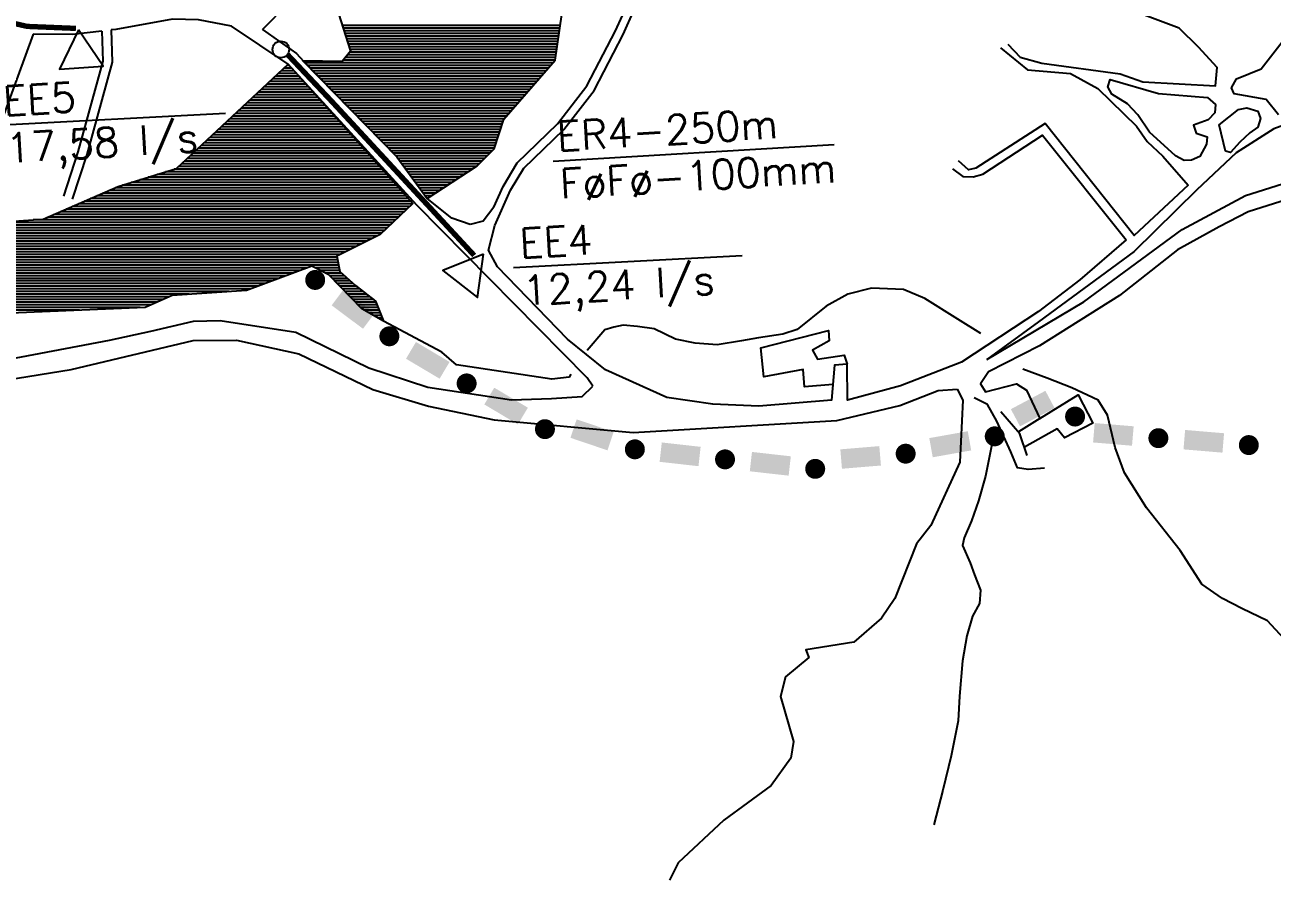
# Model space of a CAD drawing. Extents: x 682046 to 690153, y 7551609 to 7556947.
# Drawn here: x 687731 to 688903, y 7551717 to 7552521 of the extents above; entities that cross this region are included whole.
import ezdxf

# ---------------------------------------------------------------- set-up
doc = ezdxf.new("R2010")
doc.units = 0
doc.header["$LTSCALE"] = 80
doc.header["$MEASUREMENT"] = 0
doc.linetypes.add('HIDDEN', pattern=[0.375, 0.25, -0.125])
for name, color, linetype in [('ESTACAO', 5, 'CONTINUOUS'), ('HATCH', 150, 'CONTINUOUS'), ('LIMITE-BACIA', 3, 'CONTINUOUS'), ('LIMITE-PROJETO', 1, 'CONTINUOUS'), ('RIO', 4, 'CONTINUOUS'), ('RODOVIA', 1, 'CONTINUOUS'), ('RUA', 7, 'CONTINUOUS'), ('TEXTO', 5, 'CONTINUOUS'), ('TEXTO2', 5, 'CONTINUOUS')]:
    doc.layers.add(name, color=color, linetype=linetype)
doc.styles.get("Standard").update_dxf_attribs({"font": 'ROMANSBR.SHX'})

# ---------------------------------------------------------------- blocks, each defined once
blk = doc.blocks.new('*X10')
at = {"layer": 'HATCH', "color": 0}
for p, q in [((687980.010863, 7552482.5), (687977.496963, 7552482.5)), ((687988.963026, 7552472.5), (687966.791033, 7552472.5)), ((687986.724985, 7552475), (687969.467516, 7552475)), ((687984.486945, 7552477.5), (687972.143998, 7552477.5)), ((687982.248904, 7552480), (687974.820481, 7552480)), ((688000.153229, 7552460), (687953.408621, 7552460)), ((687997.915188, 7552462.5), (687956.085103, 7552462.5)), ((687995.677147, 7552465), (687958.761586, 7552465)), ((687993.439107, 7552467.5), (687961.438068, 7552467.5)), ((687991.201066, 7552470), (687964.114551, 7552470)), ((688011.343431, 7552447.5), (687940.026208, 7552447.5)), ((688009.105391, 7552450), (687942.702691, 7552450)), ((688006.86735, 7552452.5), (687945.379173, 7552452.5)), ((688004.62931, 7552455), (687948.055656, 7552455)), ((688002.391269, 7552457.5), (687950.732138, 7552457.5)), ((688022.533634, 7552435), (687926.643795, 7552435)), ((688020.295594, 7552437.5), (687929.320278, 7552437.5)), ((688018.057553, 7552440), (687931.99676, 7552440)), ((688015.819513, 7552442.5), (687934.673243, 7552442.5)), ((688013.581472, 7552445), (687937.349726, 7552445)), ((688031.485797, 7552425), (687915.937865, 7552425)), ((688029.247756, 7552427.5), (687918.614348, 7552427.5)), ((688027.009716, 7552430), (687921.29083, 7552430)), ((688024.771675, 7552432.5), (687923.967313, 7552432.5)), ((688042.676, 7552412.5), (687902.555453, 7552412.5)), ((688040.437959, 7552415), (687905.231935, 7552415)), ((688038.199918, 7552417.5), (687907.908418, 7552417.5)), ((688035.961878, 7552420), (687910.5849, 7552420)), ((688033.723837, 7552422.5), (687913.261383, 7552422.5)), ((688053.866202, 7552400), (687889.17304, 7552400)), ((688051.628162, 7552402.5), (687891.849523, 7552402.5)), ((688049.390121, 7552405), (687894.526005, 7552405)), ((688047.152081, 7552407.5), (687897.202488, 7552407.5)), ((688044.91404, 7552410), (687899.87897, 7552410)), ((688062.818365, 7552390), (687878.46711, 7552390)), ((688060.580324, 7552392.5), (687881.143593, 7552392.5)), ((688058.342284, 7552395), (687883.820075, 7552395)), ((688056.104243, 7552397.5), (687886.496558, 7552397.5)), ((688074.008568, 7552377.5), (687847.32083, 7552377.5)), ((688071.770527, 7552380), (687855.386193, 7552380)), ((688069.532486, 7552382.5), (687863.451556, 7552382.5)), ((688067.294446, 7552385), (687871.516918, 7552385)), ((688065.056405, 7552387.5), (687875.790627, 7552387.5)), ((688085.19877, 7552365), (687810.391375, 7552365)), ((688082.96073, 7552367.5), (687816.145633, 7552367.5)), ((688080.722689, 7552370), (687823.124741, 7552370)), ((688078.484649, 7552372.5), (687831.190104, 7552372.5)), ((688076.246608, 7552375), (687839.255467, 7552375)), ((688094.150933, 7552355), (687787.374344, 7552355)), ((688091.912892, 7552357.5), (687793.128602, 7552357.5)), ((688089.674852, 7552360), (687798.882859, 7552360)), ((688087.436811, 7552362.5), (687804.637117, 7552362.5)), ((688084.959439, 7552342.5), (687758.603054, 7552342.5)), ((688087.586187, 7552345), (687764.357312, 7552345)), ((688090.212935, 7552347.5), (687770.11157, 7552347.5)), ((688092.839683, 7552350), (687775.865828, 7552350)), ((688095.466431, 7552352.5), (687781.620086, 7552352.5)), ((688077.079196, 7552335), (687506.518707, 7552335)), ((688074.452448, 7552332.5), (687508.325195, 7552332.5)), ((688071.8257, 7552330), (687510.131684, 7552330)), ((688079.705944, 7552337.5), (687739.08272, 7552337.5)), ((688082.332691, 7552340), (687752.848796, 7552340)), ((688069.198952, 7552327.5), (687389.064171, 7552327.5)), ((688066.572205, 7552325), (687391.030828, 7552325)), ((688062.709871, 7552322.5), (687392.997485, 7552322.5)), ((688057.706542, 7552320), (687394.964142, 7552320)), ((688052.703212, 7552317.5), (687396.930799, 7552317.5)), ((688047.699882, 7552315), (687398.897456, 7552315)), ((688042.696552, 7552312.5), (687400.864113, 7552312.5)), ((688037.693223, 7552310), (687403.464039, 7552310)), ((688032.689893, 7552307.5), (687407.017662, 7552307.5)), ((688027.686563, 7552305), (687410.571285, 7552305)), ((688024.615475, 7552302.5), (687414.124908, 7552302.5)), ((688025.115807, 7552300), (687417.678531, 7552300)), ((688025.616139, 7552297.5), (687421.232153, 7552297.5)), ((688026.116471, 7552295), (687424.785776, 7552295)), ((687996.922561, 7552292.5), (687428.339399, 7552292.5)), ((687990.217606, 7552290), (687431.893022, 7552290)), ((687983.51265, 7552287.5), (687435.446645, 7552287.5)), ((687976.807694, 7552285), (687439.000267, 7552285)), ((688026.616803, 7552292.5), (688003.702237, 7552292.5)), ((688027.117135, 7552290), (688008.580415, 7552290)), ((688028.794067, 7552287.5), (688013.458594, 7552287.5)), ((688031.573695, 7552285), (688017.640337, 7552285)), ((687970.102738, 7552282.5), (687442.55389, 7552282.5)), ((687963.397783, 7552280), (687446.107513, 7552280)), ((687956.692827, 7552277.5), (687449.661136, 7552277.5)), ((687949.987871, 7552275), (687453.214759, 7552275)), ((687943.282915, 7552272.5), (687456.768381, 7552272.5)), ((688034.353324, 7552282.5), (688020.09276, 7552282.5)), ((688037.132953, 7552280), (688022.545184, 7552280)), ((688039.912581, 7552277.5), (688024.997608, 7552277.5)), ((688042.81735, 7552275), (688027.450031, 7552275)), ((688046.069516, 7552272.5), (688029.902455, 7552272.5)), ((687923.156998, 7552270), (687460.322004, 7552270)), ((687885.805924, 7552267.5), (687463.875627, 7552267.5)), ((687866.609498, 7552265), (687467.42925, 7552265)), ((687860.944545, 7552262.5), (687470.982873, 7552262.5)), ((687855.279592, 7552260), (687474.536495, 7552260)), ((688049.321681, 7552270), (688032.354878, 7552270)), ((688052.573846, 7552267.5), (688034.807302, 7552267.5)), ((688055.826012, 7552265), (688037.259726, 7552265)), ((688059.078177, 7552262.5), (688039.712149, 7552262.5)), ((688061.345735, 7552260), (688042.164573, 7552260)), ((687849.614639, 7552257.5), (687478.090118, 7552257.5)), ((687839.59495, 7552255), (687481.643741, 7552255)), ((687782.521334, 7552252.5), (687485.197364, 7552252.5)), ((688062.307914, 7552257.5), (688044.616996, 7552257.5)), ((688063.270092, 7552255), (688047.06942, 7552255)), ((688064.23227, 7552252.5), (688050.582324, 7552252.5)), ((688065.194448, 7552250), (688054.829396, 7552250)), ((688066.156627, 7552247.5), (688059.076468, 7552247.5)), ((688067.118805, 7552245), (688063.32354, 7552245)), ((688068.080983, 7552242.5), (688067.570613, 7552242.5))]:
    blk.add_line(p, q, dxfattribs=at)
blk = doc.blocks.new('*X11')
at = {"layer": 'HATCH', "color": 0}
for p, q in [((688234.376761, 7552520), (688029.739695, 7552520)), ((688234.010905, 7552517.5), (688030.523833, 7552517.5)), ((688233.645049, 7552515), (688031.30797, 7552515)), ((688233.279193, 7552512.5), (688032.092108, 7552512.5)), ((688232.913337, 7552510), (688032.876246, 7552510)), ((688232.54748, 7552507.5), (688033.660383, 7552507.5)), ((688232.181624, 7552505), (688034.444521, 7552505)), ((688231.815768, 7552502.5), (688035.228659, 7552502.5)), ((688231.449912, 7552500), (688036.012797, 7552500)), ((688230.7182, 7552495), (688036.381887, 7552495)), ((688231.084056, 7552497.5), (688036.796934, 7552497.5)), ((688227.388793, 7552485), (687994.5435, 7552485)), ((688225.20246, 7552482.5), (687996.986787, 7552482.5)), ((688229.575125, 7552487.5), (688030.297735, 7552487.5)), ((688229.986488, 7552490), (688032.325785, 7552490)), ((688230.352344, 7552492.5), (688034.353836, 7552492.5)), ((688223.016128, 7552480), (687999.430074, 7552480)), ((688220.829796, 7552477.5), (688001.873361, 7552477.5)), ((688218.643464, 7552475), (688004.316648, 7552475)), ((688216.457132, 7552472.5), (688006.759935, 7552472.5)), ((688214.2708, 7552470), (688009.203222, 7552470)), ((688212.084467, 7552467.5), (688011.64651, 7552467.5)), ((688209.898135, 7552465), (688014.089797, 7552465)), ((688207.711803, 7552462.5), (688016.533084, 7552462.5)), ((688205.525471, 7552460), (688018.976371, 7552460)), ((688203.339139, 7552457.5), (688021.419658, 7552457.5)), ((688201.152807, 7552455), (688023.862945, 7552455)), ((688198.966474, 7552452.5), (688026.306232, 7552452.5)), ((688196.780142, 7552450), (688028.749519, 7552450)), ((688194.59381, 7552447.5), (688031.192807, 7552447.5)), ((688192.407478, 7552445), (688033.636094, 7552445)), ((688190.221146, 7552442.5), (688036.079381, 7552442.5)), ((688188.034814, 7552440), (688038.522668, 7552440)), ((688185.848481, 7552437.5), (688040.965955, 7552437.5)), ((688183.662149, 7552435), (688043.409242, 7552435)), ((688181.475817, 7552432.5), (688045.852529, 7552432.5)), ((688180.509885, 7552430), (688048.295816, 7552430)), ((688179.698928, 7552427.5), (688050.739104, 7552427.5)), ((688178.887971, 7552425), (688053.182391, 7552425)), ((688178.077014, 7552422.5), (688055.625678, 7552422.5)), ((688177.266056, 7552420), (688058.068965, 7552420)), ((688176.455099, 7552417.5), (688060.512252, 7552417.5)), ((688175.644142, 7552415), (688062.955539, 7552415)), ((688174.833185, 7552412.5), (688065.398826, 7552412.5)), ((688174.022228, 7552410), (688067.842113, 7552410)), ((688173.211271, 7552407.5), (688070.285401, 7552407.5)), ((688172.400314, 7552405), (688072.728688, 7552405)), ((688170.45325, 7552402.5), (688075.171975, 7552402.5)), ((688167.993312, 7552400), (688077.615262, 7552400)), ((688165.533374, 7552397.5), (688080.058549, 7552397.5)), ((688163.073436, 7552395), (688082.090334, 7552395)), ((688160.613499, 7552392.5), (688083.920722, 7552392.5)), ((688158.153561, 7552390), (688085.75111, 7552390)), ((688155.325569, 7552387.5), (688087.581498, 7552387.5)), ((688151.478488, 7552385), (688089.411885, 7552385)), ((688147.631407, 7552382.5), (688091.242273, 7552382.5)), ((688143.784327, 7552380), (688093.072661, 7552380)), ((688139.937246, 7552377.5), (688094.903049, 7552377.5)), ((688136.090165, 7552375), (688096.733437, 7552375)), ((688132.243084, 7552372.5), (688098.563825, 7552372.5)), ((688128.396004, 7552370), (688100.394213, 7552370)), ((688124.548923, 7552367.5), (688102.2246, 7552367.5)), ((688120.701842, 7552365), (688104.054988, 7552365)), ((688116.854761, 7552362.5), (688105.885376, 7552362.5)), ((688113.007681, 7552360), (688107.715764, 7552360))]:
    blk.add_line(p, q, dxfattribs=at)
blk = doc.blocks.new('R')
at = {"layer": 'LIMITE-PROJETO', "const_width": 18.7}
blk.add_lwpolyline([(-75.231719, 0.286312, 1), (-93.931208, 0.424584, 1)], format="xyb", close=True, dxfattribs=at)
at = {"layer": 'LIMITE-PROJETO'}
blk.add_solid([(36.916794, 17.721334), (36.646701, -18.805257), (-36.376609, 18.263295), (-36.646701, -18.263295)], dxfattribs=at)
blk = doc.blocks.new('R1')
at = {"layer": 'LIMITE-BACIA', "xscale": 0.5, "yscale": 0.5, "zscale": 0.5}
blk.add_blockref('R', (0, 0.270981), dxfattribs=at)

msp = doc.modelspace()

# ---------------------------------------------------------------- linework, layer by layer
at = {"layer": 'ESTACAO', "linetype": 'HIDDEN', "const_width": 5.012183}
for points in [[(687462.796259, 7552675.629543), (687483.768124, 7552644.439957), (687527.817921, 7552594.883717), (687597.768608, 7552558.160728), (687681.295647, 7552531.260939), (687733.461376, 7552519.311734), (687779.28306, 7552517.428376)], [(687978.081243, 7552492.914024), (688019.721379, 7552448.794062), (688153.529951, 7552304.034301)]]:
    msp.add_lwpolyline(points, dxfattribs=at)
at = {"layer": 'ESTACAO'}
for points in [[(687781.864044, 7552516.20384), (687763.810978, 7552479.125158), (687804.948592, 7552482.030086)], [(688162.247065, 7552305.352093), (688124.031458, 7552289.85018), (688156.564312, 7552264.505451)]]:
    msp.add_lwpolyline(points, close=True, dxfattribs=at)
msp.add_circle((687971.864378, 7552497.61294), 7.792895, dxfattribs=at)
at = {"layer": 'LIMITE-PROJETO', "const_width": 9.372782}
for points in [[(688000.367242, 7552283.789504, 1), (688007.876155, 7552278.180114, 1)], [(688714.023269, 7552150.386524, 1), (688722.299811, 7552154.785148, 1)]]:
    msp.add_lwpolyline(points, format="xyb", close=True, dxfattribs=at)
at = {"layer": 'LIMITE-PROJETO'}
msp.add_solid([(688666.42363, 7552143.359223), (688657.831592, 7552159.526183), (688698.863873, 7552160.599808), (688690.271834, 7552176.766767)], dxfattribs=at)
at = {"layer": 'RIO', "linetype": 'CONTINUOUS'}
for points in [[(688023.957092, 7552538.436184), (688037.246697, 7552496.06606), (688029.320135, 7552486.294902), (687992.51623, 7552487.074326), (688080.861407, 7552396.678506), (688109.421852, 7552357.669773), (688156.346324, 7552388.163331), (688172.148087, 7552404.222439), (688181.229464, 7552432.218304), (688229.629777, 7552487.562494), (688246.342831, 7552601.767608)], [(688244.226969, 7552192.314005), (688242.69515, 7552189.645871), (688226.33634, 7552187.663864), (688137.022012, 7552201.050548), (688123.148047, 7552213.183786), (688068.230476, 7552242.111578)]]:
    msp.add_lwpolyline(points, dxfattribs=at)
at = {"layer": 'RIO'}
for points in [[(687721.030506, 7552336.291721), (687748.553612, 7552338.13391), (687818.850223, 7552368.675038), (687873.907436, 7552385.740983), (687978.86605, 7552483.778812), (688095.964559, 7552352.974092), (688065.311103, 7552323.79975), (688024.439817, 7552303.377707), (688027.359189, 7552288.79053), (688041.956088, 7552275.662069), (688060.932036, 7552261.074905), (688068.230476, 7552242.111578), (688048.072676, 7552253.977281), (688016.936244, 7552285.717752), (688000.84701, 7552293.963264), (687939.514284, 7552271.094834), (687869.855249, 7552266.432382), (687844.429554, 7552255.211771), (687717.806607, 7552249.665296)], [(688629.580031, 7552230.556773), (688607.974431, 7552244.115898), (688576.831455, 7552263.437393), (688556.82261, 7552272.107185), (688526.958757, 7552273.4053), (688504.747955, 7552267.608991), (688484.138897, 7552256.433099), (688457.035131, 7552234.538661), (688443.530603, 7552229.924844), (688420.562482, 7552226.724888), (688404.674807, 7552223.884396), (688381.828651, 7552219.853146), (688361.099257, 7552221.652184), (688342.834863, 7552225.17158), (688322.581214, 7552235.182665), (688306.928754, 7552237.227023), (688293.40177, 7552238.554231), (688284.6293, 7552236.641381), (688276.357736, 7552233.96707), (688259.571313, 7552214.5175)], [(688966.868064, 7551817.475006), (688955.70023, 7551854.814262), (688947.838288, 7551878.881691), (688928.381594, 7551921.203913), (688914.345925, 7551943.940961), (688898.931709, 7551960.446516), (688874.86111, 7551972.285285), (688856.835845, 7551981.699165), (688837.322924, 7551994.88597), (688816.789378, 7552026.605182), (688785.339895, 7552066.743276), (688764.730924, 7552099.555366), (688755.776104, 7552123.54737), (688748.507956, 7552153.985913), (688739.923828, 7552167.926958), (688715.021935, 7552179.643763), (688691.793858, 7552188.633983), (688668.995871, 7552197.007953)], [(688639.942129, 7552126.383267), (688634.113381, 7552096.655683), (688627.262379, 7552073.31687), (688620.67939, 7552054.518079), (688613.823589, 7552038.73634), (688612.520464, 7552031.411967), (688619.592852, 7552015.041234), (688623.794236, 7552003.769004), (688629.314772, 7551989.293561), (688628.435308, 7551976.766376), (688621.754439, 7551965.001489), (688616.572455, 7551946.493167), (688612.383841, 7551922.950538), (688609.443754, 7551889.740498), (688608.272192, 7551866.470682), (688601.623378, 7551833.650621), (688593.974765, 7551801.278306), (688585.494858, 7551768.784025)]]:
    msp.add_lwpolyline(points, dxfattribs=at)
at = {"layer": 'RODOVIA', "linetype": 'CONTINUOUS'}
for points in [[(687978.86605, 7552483.778812), (687925.411712, 7552519.481495), (687894.321738, 7552525.582334), (687869.950659, 7552525.979823), (687816.911747, 7552516.46583), (687812.422063, 7552515.931009)], [(687803.668134, 7552514.888224), (687776.016697, 7552511.594328), (687739.077461, 7552512.112159)], [(687954.492363, 7552516.46685), (687986.706753, 7552493.867246), (687993.003706, 7552486.504329), (688080.861407, 7552396.678506), (688109.421852, 7552357.669773)], [(688264.909683, 7552181.28219), (688259.782206, 7552188.859522), (688099.691444, 7552351.155958), (687978.86605, 7552483.778812)], [(688635.24182, 7552206.362879), (688726.490751, 7552260.316153), (688818.650887, 7552328.382908), (688878.17674, 7552360.211876), (689082.905492, 7552424.805216)], [(689067.955084, 7552405.323321), (689022.327265, 7552391.555371), (688967.074677, 7552372.230693), (688880.891128, 7552345.018856), (688880.891128, 7552345.018856), (688853.441474, 7552331.007862), (688814.484066, 7552309.152616), (688759.820171, 7552266.265816), (688684.842683, 7552218.91798), (688636.751684, 7552194.76974), (688629.244362, 7552183.291376), (688629.244362, 7552183.291376)], [(688611.429953, 7552203.773477), (688553.994967, 7552181.490114), (688504.163719, 7552168.022643), (688503.972363, 7552201.705441), (688492.06475, 7552200.908435), (688489.293553, 7552167.852192), (688420.891117, 7552162.27778), (688377.890304, 7552164.380052), (688334.624, 7552170.448865), (688277.063947, 7552196.478743), (688241.234928, 7552225.457256), (688175.451899, 7552293.298918), (688166.942621, 7552309.120091)], [(688302.778187, 7552137.605352), (688494.40531, 7552148.731438), (688553.619009, 7552163.002552), (688589.542196, 7552177.130158), (688607.254591, 7552178.315692)]]:
    msp.add_lwpolyline(points, dxfattribs=at)
at = {"layer": 'RODOVIA'}
msp.add_lwpolyline([(688149.896022, 7552333.041487), (688132.478667, 7552339.159911), (688109.421852, 7552357.669773)], dxfattribs=at)
at = {"layer": 'RUA'}
for p, q in [((687739.077461, 7552512.112159), (687692.664251, 7552385.301903)), ((688685.177863, 7552150.852005), (688664.926534, 7552138.141414))]:
    msp.add_line(p, q, dxfattribs=at)
for points in [[(687954.492363, 7552516.46685), (687978.852674, 7552540.934781), (688004.161158, 7552555.767069), (688035.735279, 7552584.157086), (688047.235492, 7552608.814716), (688058.808069, 7552668.114616), (688060.309321, 7552699.269365), (688084.579572, 7552747.47522), (688104.722137, 7552803.765543), (688114.232697, 7552858.149844), (688113.429573, 7552905.871871)], [(687803.668134, 7552514.888224), (687804.462843, 7552486.733947), (687781.064488, 7552401.383785), (687767.54889, 7552359.750792)], [(687812.422063, 7552515.931009), (687813.276121, 7552485.674144), (687789.478144, 7552398.866284), (687775.899733, 7552357.039802)], [(688603.088055, 7552385.523753), (688612.549749, 7552378.18838), (688622.539133, 7552377.860906), (688631.337098, 7552380.441931), (688687.692555, 7552417.084702), (688766.041027, 7552318.736079)], [(688171.961952, 7552349.358834), (688161.828504, 7552336.268234), (688149.896022, 7552333.041487)], [(688490.550914, 7552182.850627), (688463.75727, 7552180.388411), (688462.661348, 7552196.761947), (688425.815538, 7552189.90993), (688422.896707, 7552217.126033), (688486.538473, 7552233.446788), (688487.196025, 7552223.622675), (688471.323005, 7552214.885036), (688476.276683, 7552206.444927), (688501.253354, 7552210.309584), (688503.972363, 7552201.705441)], [(688629.244362, 7552183.291376), (688634.124979, 7552175.942829), (688663.25165, 7552183.374661), (688672.428392, 7552177.410119), (688685.177863, 7552150.852005), (688721.000814, 7552172.985973), (688734.842612, 7552146.500972), (688708.338902, 7552132.665959), (688701.200631, 7552140.959848), (688670.611058, 7552123.891467)], [(688689.4118, 7552103.987654), (688674.119678, 7552102.964114), (688664.142884, 7552104.489272), (688657.658573, 7552119.405674), (688644.762948, 7552148.146934), (688636.02095, 7552164.0087), (688623.421352, 7552170.249051)], [(688673.242941, 7552116.062939), (688666.393291, 7552136.4372), (688648.547643, 7552157.171925)]]:
    msp.add_lwpolyline(points, dxfattribs=at)
at = {"layer": 'RUA', "linetype": 'CONTINUOUS'}
for points in [[(686697.931167, 7552456.322721), (686972.610245, 7552640.724236), (687033.468378, 7552653.016264), (687067.861392, 7552649.613038), (687109.461122, 7552638.772691), (687155.375711, 7552610.405918), (687210.897605, 7552534.603889), (687259.81881, 7552443.645422), (687339.916113, 7552318.283105), (687384.419115, 7552262.974568), (687437.785386, 7552213.696951), (687499.127768, 7552184.110744), (687544.621295, 7552174.344356), (687654.111692, 7552177.352829), (687774.809294, 7552196.702486), (687889.420911, 7552224.072828), (687930.163603, 7552224.534637), (687988.887767, 7552211.590015), (688058.169639, 7552178.063756), (688110.659577, 7552162.419962), (688172.301745, 7552149.619805), (688302.778187, 7552137.605352)], [(688654.933648, 7552502.601092), (688666.711841, 7552490.440345), (688687.022473, 7552484.827208), (688760.456051, 7552474.80103), (688781.71804, 7552467.350157), (688849.971103, 7552463.337934), (688851.665982, 7552480.521476), (688834.117793, 7552499.679317), (688816.013152, 7552517.774378), (688778.42957, 7552531.750473), (688773.550611, 7552540.068357), (688779.813742, 7552545.107871), (688800.251339, 7552547.255862), (688846.900924, 7552537.153653), (688862.180415, 7552547.141104), (688870.580141, 7552555.671987), (688870.115529, 7552562.61349), (688850.465302, 7552573.251253), (688870.576847, 7552570.613035), (688891.547917, 7552570.024503), (688910.003399, 7552577.236286)], [(688171.961952, 7552349.358834), (688180.707332, 7552368.939604), (688194.052173, 7552390.991317), (688231.814361, 7552427.68133), (688259.476884, 7552463.444778), (688286.423872, 7552515.251991), (688299.563509, 7552544.408561)], [(688166.942621, 7552309.120091), (688172.961718, 7552332.218318), (688187.722849, 7552365.26826), (688200.287605, 7552386.030919), (688237.722969, 7552422.403388), (688266.161247, 7552459.16977), (688293.53756, 7552511.802386), (688303.951781, 7552534.911317)], [(688909.205931, 7552436.280608), (688897.680759, 7552450.690208), (688867.627462, 7552455.939148), (688865.26033, 7552461.721105), (688869.989354, 7552469.958156), (688893.11718, 7552479.426685), (688917.097958, 7552510.337724)], [(688648.171677, 7552499.023677), (688673.360245, 7552478.435241), (688713.711546, 7552475.104925), (688739.581042, 7552460.899099), (688775.841454, 7552425.474915), (688785.767759, 7552411.198061), (688800.655569, 7552397.253293), (688824.411011, 7552369.956877), (688773.747162, 7552322.738148), (688689.939355, 7552428.19202), (688624.985053, 7552385.993285), (688618.105318, 7552384.536718), (688608.577251, 7552392.863738)], [(688965.333331, 7552442.116651), (688941.783596, 7552436.556075), (688904.806256, 7552423.124177), (688869.451762, 7552400.338088), (688832.626757, 7552365.789124), (688773.690623, 7552307.815124), (688683.725272, 7552241.482667), (688635.24182, 7552206.362879)], [(688766.041027, 7552318.736079), (688722.718231, 7552280.973438), (688683.825955, 7552251.476034), (688611.429953, 7552203.773477)], [(687656.72718, 7552195.358665), (687810.733667, 7552224.426997), (687849.601487, 7552232.689843), (687889.887217, 7552242.20672), (687914.915661, 7552243.001877), (687985.789432, 7552231.759149), (688054.541842, 7552198.223809), (688109.875431, 7552180.145977), (688188.556752, 7552168.251173), (688226.099418, 7552169.443909), (688255.011821, 7552171.379088), (688264.909683, 7552181.28219)], [(688607.254591, 7552178.315692), (688612.750674, 7552167.894043), (688609.783658, 7552109.619703), (688582.719099, 7552050.286683), (688569.170084, 7552033.042947), (688548.931254, 7551981.708195), (688536.283905, 7551962.989983), (688510.315237, 7551940.654087), (688465.163192, 7551933.284778), (688468.06591, 7551926.1946), (688446.022323, 7551907.791647), (688441.269435, 7551889.552481), (688453.478185, 7551847.237673), (688450.95623, 7551831.606814), (688432.548591, 7551805.762271), (688388.014466, 7551773.237215), (688345.339858, 7551733.0338), (688336.906469, 7551716.902439)]]:
    msp.add_lwpolyline(points, dxfattribs=at)
for points in [[(688796.580423, 7552456.301166), (688842.690885, 7552452.414875), (688850.101604, 7552445.938314), (688849.640287, 7552437.938769), (688843.092418, 7552431.523992), (688829.465694, 7552426.627588), (688831.98128, 7552418.827294), (688842.169783, 7552415.524902), (688841.642093, 7552408.517004), (688835.426087, 7552397.144039), (688827.686798, 7552393.637762), (688820.74069, 7552393.172842), (688812.470416, 7552397.599715), (688788.054539, 7552419.871503), (688777.003186, 7552436.065233), (688767.342374, 7552446.375523), (688752.808257, 7552455.514496), (688749.038962, 7552462.52269), (688751.227549, 7552469.269616)], [(688871.771893, 7552441.329933), (688879.64393, 7552442.852895), (688889.832433, 7552439.550503), (688892.281676, 7552432.741858), (688889.835726, 7552424.609477), (688882.229183, 7552419.119929), (688872.837155, 7552410.52263), (688864.049812, 7552400.916049), (688859.629195, 7552402.068004), (688853.420646, 7552426.723188)]]:
    msp.add_lwpolyline(points, close=True, dxfattribs=at)
at = {"layer": 'TEXTO'}
msp.add_line((688227.783537, 7552392.711911), (688491.669679, 7552408.455581), dxfattribs=at)
at = {"layer": 'TEXTO2'}
for p, q in [((687704.955033, 7552426.551099), (687919.827378, 7552437.829313)), ((688190.349605, 7552292.648034), (688405.221949, 7552303.926248))]:
    msp.add_line(p, q, dxfattribs=at)

# ---------------------------------------------------------------- block references
at = {"layer": 'HATCH', "linetype": 'CONTINUOUS'}
for name in ['*X11', '*X10']:
    msp.add_blockref(name, (0, 0), dxfattribs=at)
at = {"layer": 'LIMITE-PROJETO', "xscale": 1.002437, "yscale": 1.002437, "zscale": 1.002437}
for p, rotation in [((688039.944245, 7552253.497421), 143.662793), ((688110.051242, 7552205.506307), 149.708102), ((688183.624761, 7552162.527369), 149.708102), ((688264.400583, 7552135.50821), 161.714641), ((688600.918527, 7552126.686171), 190.539352), ((688754.216039, 7552135.954931), 175.62231), ((688839.174562, 7552129.451005), 175.62231), ((688347.120825, 7552117.211915), 173.997334), ((688431.860748, 7552108.301404), 173.997334), ((688516.707828, 7552114.296268), 185.178865)]:
    msp.add_blockref('R1', p, dxfattribs=dict(at, rotation=rotation))

# ---------------------------------------------------------------- texts
at = {"layer": 'TEXTO'}
for s, p in [('ER4-250m', (688232.230178, 7552402.016527)), ('F%%248F%%248-100mm', (688234.885959, 7552357.501897))]:
    msp.add_text(s, height=27.567006, rotation=3.414267, dxfattribs=at).set_placement(p)
at = {"layer": 'TEXTO2'}
for s, p in [('EE5', (687711.729175, 7552435.329278)), ('17,58 l/s', (687714.377989, 7552390.931408)), ('EE4', (688197.123746, 7552301.426213)), ('12,24 l/s', (688199.77256, 7552257.028343))]:
    msp.add_text(s, height=27.567006, rotation=3.414267, dxfattribs=at).set_placement(p)

doc.saveas('drawing.dxf')
